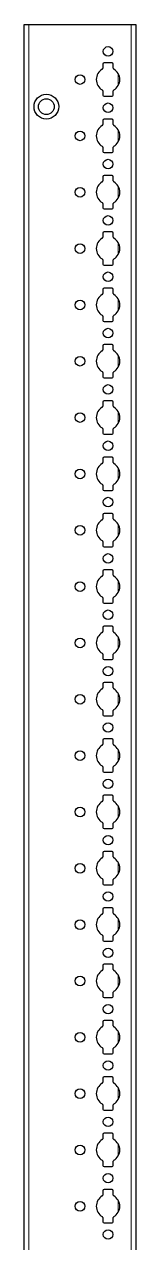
# Model space of a CAD drawing. Header units: millimetres. Extents: x -199 to 2916, y -2247 to 1507.
# Drawn here: x 2516 to 2566, y -293 to 247 of the extents above; entities that cross this region are included whole.
import ezdxf

# ---------------------------------------------------------------- set-up
doc = ezdxf.new("R2010")
doc.units = ezdxf.units.MM

msp = doc.modelspace()

# ---------------------------------------------------------------- linework, layer by layer
at = {"color": 7, "linetype": 'Continuous', "lineweight": 25}
for p, q in [((2516.45, -851.79), (2516.45, 247.21)), ((2516.45, 247.21), (2518.45, 247.21)), ((2518.45, 247.21), (2564.15, 247.21)), ((2564.15, 247.21), (2566.15, 247.21)), ((2566.15, 247.21), (2566.15, -851.79)), ((2551.5, 229.61), (2551.5, 227.73)), ((2555.6, 230.11), (2552, 230.11)), ((2556.1, 227.73), (2556.1, 229.61)), ((2551.5, 217.68), (2551.5, 215.81)), ((2556.1, 215.81), (2556.1, 217.68)), ((2552, 215.31), (2555.6, 215.31)), ((2551.5, 204.61), (2551.5, 202.73)), ((2555.6, 205.11), (2552, 205.11)), ((2556.1, 202.73), (2556.1, 204.61)), ((2551.5, 192.68), (2551.5, 190.81)), ((2552, 190.31), (2555.6, 190.31)), ((2556.1, 190.81), (2556.1, 192.68)), ((2551.5, 179.61), (2551.5, 177.73)), ((2555.6, 180.11), (2552, 180.11)), ((2556.1, 177.73), (2556.1, 179.61)), ((2551.5, 167.68), (2551.5, 165.81)), ((2556.1, 165.81), (2556.1, 167.68)), ((2552, 165.31), (2555.6, 165.31)), ((2551.5, 154.61), (2551.5, 152.73)), ((2555.6, 155.11), (2552, 155.11)), ((2556.1, 152.73), (2556.1, 154.61)), ((2551.5, 142.68), (2551.5, 140.81)), ((2556.1, 140.81), (2556.1, 142.68)), ((2552, 140.31), (2555.6, 140.31)), ((2555.6, 130.11), (2552, 130.11)), ((2551.5, 129.61), (2551.5, 127.73)), ((2556.1, 127.73), (2556.1, 129.61)), ((2551.5, 117.68), (2551.5, 115.81)), ((2552, 115.31), (2555.6, 115.31)), ((2556.1, 115.81), (2556.1, 117.68)), ((2551.5, 104.61), (2551.5, 102.73)), ((2555.6, 105.11), (2552, 105.11)), ((2556.1, 102.73), (2556.1, 104.61)), ((2551.5, 92.68), (2551.5, 90.81)), ((2556.1, 90.81), (2556.1, 92.68)), ((2552, 90.31), (2555.6, 90.31)), ((2551.5, 79.61), (2551.5, 77.73)), ((2555.6, 80.11), (2552, 80.11)), ((2556.1, 77.73), (2556.1, 79.61)), ((2551.5, 67.68), (2551.5, 65.81)), ((2552, 65.31), (2555.6, 65.31)), ((2556.1, 65.81), (2556.1, 67.68)), ((2551.5, 54.61), (2551.5, 52.73)), ((2555.6, 55.11), (2552, 55.11)), ((2556.1, 52.73), (2556.1, 54.61)), ((2551.5, 42.68), (2551.5, 40.81)), ((2552, 40.31), (2555.6, 40.31)), ((2556.1, 40.81), (2556.1, 42.68)), ((2551.5, 29.61), (2551.5, 27.73)), ((2555.6, 30.11), (2552, 30.11)), ((2556.1, 27.73), (2556.1, 29.61)), ((2551.5, 17.68), (2551.5, 15.81)), ((2556.1, 15.81), (2556.1, 17.68)), ((2552, 15.31), (2555.6, 15.31)), ((2551.5, 4.61), (2551.5, 2.73)), ((2555.6, 5.11), (2552, 5.11)), ((2556.1, 2.73), (2556.1, 4.61)), ((2551.5, -7.32), (2551.5, -9.19)), ((2552, -9.69), (2555.6, -9.69)), ((2556.1, -9.19), (2556.1, -7.32)), ((2551.5, -20.39), (2551.5, -22.27)), ((2555.6, -19.89), (2552, -19.89)), ((2556.1, -22.27), (2556.1, -20.39)), ((2551.5, -32.32), (2551.5, -34.19)), ((2556.1, -34.19), (2556.1, -32.32)), ((2552, -34.69), (2555.6, -34.69)), ((2551.5, -45.39), (2551.5, -47.27)), ((2555.6, -44.89), (2552, -44.89)), ((2556.1, -47.27), (2556.1, -45.39)), ((2551.5, -57.32), (2551.5, -59.19)), ((2556.1, -59.19), (2556.1, -57.32)), ((2552, -59.69), (2555.6, -59.69)), ((2555.6, -69.89), (2552, -69.89)), ((2551.5, -70.39), (2551.5, -72.27)), ((2556.1, -72.27), (2556.1, -70.39)), ((2551.5, -82.32), (2551.5, -84.19)), ((2552, -84.69), (2555.6, -84.69)), ((2556.1, -84.19), (2556.1, -82.32)), ((2551.5, -95.39), (2551.5, -97.27)), ((2555.6, -94.89), (2552, -94.89)), ((2556.1, -97.27), (2556.1, -95.39)), ((2551.5, -107.32), (2551.5, -109.19)), ((2556.1, -109.19), (2556.1, -107.32)), ((2552, -109.69), (2555.6, -109.69)), ((2551.5, -120.39), (2551.5, -122.27)), ((2555.6, -119.89), (2552, -119.89)), ((2556.1, -122.27), (2556.1, -120.39)), ((2551.5, -132.32), (2551.5, -134.19)), ((2552, -134.69), (2555.6, -134.69)), ((2556.1, -134.19), (2556.1, -132.32)), ((2551.5, -145.39), (2551.5, -147.27)), ((2555.6, -144.89), (2552, -144.89)), ((2556.1, -147.27), (2556.1, -145.39)), ((2551.5, -157.32), (2551.5, -159.19)), ((2552, -159.69), (2555.6, -159.69)), ((2556.1, -159.19), (2556.1, -157.32)), ((2551.5, -170.39), (2551.5, -172.27)), ((2555.6, -169.89), (2552, -169.89)), ((2556.1, -172.27), (2556.1, -170.39)), ((2551.5, -182.32), (2551.5, -184.19)), ((2556.1, -184.19), (2556.1, -182.32)), ((2552, -184.69), (2555.6, -184.69)), ((2551.5, -195.39), (2551.5, -197.27)), ((2555.6, -194.89), (2552, -194.89)), ((2556.1, -197.27), (2556.1, -195.39)), ((2551.5, -207.32), (2551.5, -209.19)), ((2552, -209.69), (2555.6, -209.69)), ((2556.1, -209.19), (2556.1, -207.32)), ((2551.5, -220.39), (2551.5, -222.27)), ((2555.6, -219.89), (2552, -219.89)), ((2556.1, -222.27), (2556.1, -220.39)), ((2551.5, -232.32), (2551.5, -234.19)), ((2556.1, -234.19), (2556.1, -232.32)), ((2552, -234.69), (2555.6, -234.69)), ((2551.5, -245.39), (2551.5, -247.27)), ((2555.6, -244.89), (2552, -244.89)), ((2556.1, -247.27), (2556.1, -245.39)), ((2551.5, -257.32), (2551.5, -259.19)), ((2556.1, -259.19), (2556.1, -257.32)), ((2552, -259.69), (2555.6, -259.69)), ((2555.6, -269.89), (2552, -269.89)), ((2551.5, -270.39), (2551.5, -272.27)), ((2556.1, -272.27), (2556.1, -270.39)), ((2551.5, -282.32), (2551.5, -284.19)), ((2552, -284.69), (2555.6, -284.69)), ((2556.1, -284.19), (2556.1, -282.32))]:
    msp.add_line(p, q, dxfattribs=at)
at = {"color": 8, "linetype": 'Continuous', "lineweight": 18}
for p, q in [((2518.45, 247.21), (2518.45, -851.79)), ((2564.15, -851.79), (2564.15, 247.21)), ((2558.3, 220), (2558.3, 225.41)), ((2558.3, 195), (2558.3, 200.41)), ((2558.3, 170), (2558.3, 175.41)), ((2558.3, 145), (2558.3, 150.41)), ((2558.3, 120), (2558.3, 125.41)), ((2558.3, 95), (2558.3, 100.41)), ((2558.3, 70), (2558.3, 75.41)), ((2558.3, 45), (2558.3, 50.41)), ((2558.3, 20), (2558.3, 25.41)), ((2558.3, -5), (2558.3, 0.41)), ((2558.3, -30), (2558.3, -24.59)), ((2558.3, -55), (2558.3, -49.59)), ((2558.3, -80), (2558.3, -74.59)), ((2558.3, -105), (2558.3, -99.59)), ((2558.3, -130), (2558.3, -124.59)), ((2558.3, -155), (2558.3, -149.59)), ((2558.3, -180), (2558.3, -174.59)), ((2558.3, -205), (2558.3, -199.59)), ((2558.3, -230), (2558.3, -224.59)), ((2558.3, -255), (2558.3, -249.59)), ((2558.3, -280), (2558.3, -274.59))]:
    msp.add_line(p, q, dxfattribs=at)
at = {"color": 7, "linetype": 'Continuous', "lineweight": 25}
for centre, radius in [((2553.8, 235.21), 2.12), ((2541.3, 222.71), 2.12), ((2526.3, 210.71), 5.5), ((2526.3, 210.71), 3.5), ((2553.8, 210.21), 2.12), ((2541.3, 197.71), 2.12), ((2553.8, 185.21), 2.12), ((2541.3, 172.71), 2.13), ((2553.8, 160.21), 2.12), ((2541.3, 147.71), 2.13), ((2553.8, 135.21), 2.12), ((2541.3, 122.71), 2.13), ((2553.8, 110.21), 2.12), ((2541.3, 97.71), 2.12), ((2553.8, 85.21), 2.12), ((2541.3, 72.71), 2.12), ((2553.8, 60.21), 2.12), ((2541.3, 47.71), 2.12), ((2553.8, 35.21), 2.12), ((2541.3, 22.71), 2.12), ((2553.8, 10.21), 2.12), ((2541.3, -2.29), 2.12), ((2553.8, -14.79), 2.12), ((2541.3, -27.29), 2.12), ((2553.8, -39.79), 2.12), ((2541.3, -52.29), 2.12), ((2553.8, -64.79), 2.12), ((2541.3, -77.29), 2.12), ((2553.8, -89.79), 2.12), ((2541.3, -102.29), 2.12), ((2553.8, -114.79), 2.12), ((2541.3, -127.29), 2.12), ((2553.8, -139.79), 2.12), ((2541.3, -152.29), 2.12), ((2553.8, -164.79), 2.12), ((2541.3, -177.29), 2.12), ((2553.8, -189.79), 2.12), ((2541.3, -202.29), 2.12), ((2553.8, -214.79), 2.12), ((2541.3, -227.29), 2.12), ((2553.8, -239.79), 2.12), ((2541.3, -252.29), 2.12), ((2553.8, -264.79), 2.12), ((2541.3, -277.29), 2.12), ((2553.8, -289.79), 2.12)]:
    msp.add_circle(centre, radius, dxfattribs=at)
for centre, radius, start, end in [((2553.8, 222.71), 5.25, 119.1407, 240.8593), ((2551, 227.73), 0.5, 299.1407, 0), ((2552, 229.61), 0.5, 90, 180), ((2555.6, 229.61), 0.5, 0, 90), ((2556.6, 227.73), 0.5, 180, 240.8593), ((2553.8, 222.71), 5.25, 299.1407, 60.8593), ((2551, 217.68), 0.5, 0, 60.8593), ((2556.6, 217.68), 0.5, 119.1407, 180), ((2552, 215.81), 0.5, 180, 270), ((2555.6, 215.81), 0.5, 270, 0), ((2553.8, 197.71), 5.25, 119.1407, 240.8593), ((2551, 202.73), 0.5, 299.1407, 0), ((2552, 204.61), 0.5, 90, 180), ((2555.6, 204.61), 0.5, 0, 90), ((2556.6, 202.73), 0.5, 180, 240.8593), ((2553.8, 197.71), 5.25, 299.1407, 60.8593), ((2551, 192.68), 0.5, 0, 60.8593), ((2552, 190.81), 0.5, 180, 270), ((2555.6, 190.81), 0.5, 270, 0), ((2556.6, 192.68), 0.5, 119.1407, 180), ((2552, 179.61), 0.5, 90, 180), ((2555.6, 179.61), 0.5, 360, 90), ((2553.8, 172.71), 5.25, 119.1407, 240.8593), ((2551, 177.73), 0.5, 299.1407, 0), ((2556.6, 177.73), 0.5, 180, 240.8593), ((2553.8, 172.71), 5.25, 299.1407, 60.8593), ((2551, 167.68), 0.5, 0, 60.8593), ((2556.6, 167.68), 0.5, 119.1407, 180), ((2552, 165.81), 0.5, 180, 270), ((2555.6, 165.81), 0.5, 270, 0), ((2553.8, 147.71), 5.25, 119.1407, 240.8593), ((2551, 152.73), 0.5, 299.1407, 0), ((2552, 154.61), 0.5, 90, 180), ((2555.6, 154.61), 0.5, 360, 90), ((2556.6, 152.73), 0.5, 180, 240.8593), ((2553.8, 147.71), 5.25, 299.1407, 60.8593), ((2551, 142.68), 0.5, 0, 60.8593), ((2552, 140.81), 0.5, 180, 270), ((2555.6, 140.81), 0.5, 270, 0), ((2556.6, 142.68), 0.5, 119.1407, 180), ((2552, 129.61), 0.5, 90, 180), ((2555.6, 129.61), 0.5, 0, 90), ((2553.8, 122.71), 5.25, 119.1407, 240.8593), ((2551, 127.73), 0.5, 299.1407, 0), ((2556.6, 127.73), 0.5, 180, 240.8593), ((2553.8, 122.71), 5.25, 299.1407, 60.8593), ((2551, 117.68), 0.5, 0, 60.8593), ((2552, 115.81), 0.5, 180, 270), ((2555.6, 115.81), 0.5, 270, 0), ((2556.6, 117.68), 0.5, 119.1407, 180), ((2551, 102.73), 0.5, 299.1407, 0), ((2552, 104.61), 0.5, 90, 180), ((2555.6, 104.61), 0.5, 0, 90), ((2556.6, 102.73), 0.5, 180, 240.8593), ((2553.8, 97.71), 5.25, 119.1407, 240.8593), ((2553.8, 97.71), 5.25, 299.1407, 60.8593), ((2551, 92.68), 0.5, 0, 60.8593), ((2556.6, 92.68), 0.5, 119.1407, 180), ((2552, 90.81), 0.5, 180, 270), ((2555.6, 90.81), 0.5, 270, 0), ((2553.8, 72.71), 5.25, 119.1407, 240.8593), ((2551, 77.73), 0.5, 299.1407, 0), ((2552, 79.61), 0.5, 90, 180), ((2555.6, 79.61), 0.5, 0, 90), ((2556.6, 77.73), 0.5, 180, 240.8593), ((2553.8, 72.71), 5.25, 299.1407, 60.8593), ((2551, 67.68), 0.5, 0, 60.8593), ((2552, 65.81), 0.5, 180, 270), ((2555.6, 65.81), 0.5, 270, 0), ((2556.6, 67.68), 0.5, 119.1407, 180), ((2552, 54.61), 0.5, 90, 180), ((2555.6, 54.61), 0.5, 0, 90), ((2553.8, 47.71), 5.25, 119.1407, 240.8593), ((2551, 52.73), 0.5, 299.1407, 0), ((2556.6, 52.73), 0.5, 180, 240.8593), ((2553.8, 47.71), 5.25, 299.1407, 60.8593), ((2551, 42.68), 0.5, 0, 60.8593), ((2552, 40.81), 0.5, 180, 270), ((2555.6, 40.81), 0.5, 270, 0), ((2556.6, 42.68), 0.5, 119.1407, 180), ((2553.8, 22.71), 5.25, 119.1407, 240.8593), ((2551, 27.73), 0.5, 299.1407, 0), ((2552, 29.61), 0.5, 90, 180), ((2555.6, 29.61), 0.5, 0, 90), ((2556.6, 27.73), 0.5, 180, 240.8593), ((2553.8, 22.71), 5.25, 299.1407, 60.8593), ((2551, 17.68), 0.5, 0, 60.8593), ((2556.6, 17.68), 0.5, 119.1407, 180), ((2552, 15.81), 0.5, 180, 270), ((2555.6, 15.81), 0.5, 270, 0), ((2553.8, -2.29), 5.25, 119.1407, 240.8593), ((2551, 2.73), 0.5, 299.1407, 0), ((2552, 4.61), 0.5, 90, 180), ((2555.6, 4.61), 0.5, 0, 90), ((2556.6, 2.73), 0.5, 180, 240.8593), ((2553.8, -2.29), 5.25, 299.1407, 60.8593), ((2551, -7.32), 0.5, 0, 60.8593), ((2552, -9.19), 0.5, 180, 270), ((2555.6, -9.19), 0.5, 270, 0), ((2556.6, -7.32), 0.5, 119.1407, 180), ((2552, -20.39), 0.5, 90, 180), ((2555.6, -20.39), 0.5, 0, 90), ((2553.8, -27.29), 5.25, 119.1407, 240.8593), ((2551, -22.27), 0.5, 299.1407, 0), ((2556.6, -22.27), 0.5, 180, 240.8593), ((2553.8, -27.29), 5.25, 299.1407, 60.8593), ((2551, -32.32), 0.5, 0, 60.8593), ((2556.6, -32.32), 0.5, 119.1407, 180), ((2552, -34.19), 0.5, 180, 270), ((2555.6, -34.19), 0.5, 270, 0), ((2553.8, -52.29), 5.25, 119.1407, 240.8593), ((2551, -47.27), 0.5, 299.1407, 0), ((2552, -45.39), 0.5, 90, 180), ((2555.6, -45.39), 0.5, 0, 90), ((2556.6, -47.27), 0.5, 180, 240.8593), ((2553.8, -52.29), 5.25, 299.1407, 60.8593), ((2551, -57.32), 0.5, 0, 60.8593), ((2552, -59.19), 0.5, 180, 270), ((2555.6, -59.19), 0.5, 270, 0), ((2556.6, -57.32), 0.5, 119.1407, 180), ((2552, -70.39), 0.5, 90, 180), ((2555.6, -70.39), 0.5, 0, 90), ((2553.8, -77.29), 5.25, 119.1407, 240.8593), ((2551, -72.27), 0.5, 299.1407, 0), ((2556.6, -72.27), 0.5, 180, 240.8593), ((2553.8, -77.29), 5.25, 299.1407, 60.8593), ((2551, -82.32), 0.5, 0, 60.8593), ((2552, -84.19), 0.5, 180, 270), ((2555.6, -84.19), 0.5, 270, 0), ((2556.6, -82.32), 0.5, 119.1407, 180), ((2551, -97.27), 0.5, 299.1407, 0), ((2552, -95.39), 0.5, 90, 180), ((2555.6, -95.39), 0.5, 0, 90), ((2556.6, -97.27), 0.5, 180, 240.8593), ((2553.8, -102.29), 5.25, 119.1407, 240.8593), ((2553.8, -102.29), 5.25, 299.1407, 60.8593), ((2551, -107.32), 0.5, 0, 60.8593), ((2556.6, -107.32), 0.5, 119.1407, 180), ((2552, -109.19), 0.5, 180, 270), ((2555.6, -109.19), 0.5, 270, 0), ((2553.8, -127.29), 5.25, 119.1407, 240.8593), ((2551, -122.27), 0.5, 299.1407, 0), ((2552, -120.39), 0.5, 90, 180), ((2555.6, -120.39), 0.5, 0, 90), ((2556.6, -122.27), 0.5, 180, 240.8593), ((2553.8, -127.29), 5.25, 299.1407, 60.8593), ((2551, -132.32), 0.5, 0, 60.8593), ((2552, -134.19), 0.5, 180, 270), ((2555.6, -134.19), 0.5, 270, 0), ((2556.6, -132.32), 0.5, 119.1407, 180), ((2552, -145.39), 0.5, 90, 180), ((2555.6, -145.39), 0.5, 0, 90), ((2553.8, -152.29), 5.25, 119.1407, 240.8593), ((2551, -147.27), 0.5, 299.1407, 0), ((2556.6, -147.27), 0.5, 180, 240.8593), ((2553.8, -152.29), 5.25, 299.1407, 60.8593), ((2551, -157.32), 0.5, 0, 60.8593), ((2552, -159.19), 0.5, 180, 270), ((2555.6, -159.19), 0.5, 270, 0), ((2556.6, -157.32), 0.5, 119.1407, 180), ((2553.8, -177.29), 5.25, 119.1407, 240.8593), ((2551, -172.27), 0.5, 299.1407, 0), ((2552, -170.39), 0.5, 90, 180), ((2555.6, -170.39), 0.5, 0, 90), ((2556.6, -172.27), 0.5, 180, 240.8593), ((2553.8, -177.29), 5.25, 299.1407, 60.8593), ((2551, -182.32), 0.5, 0, 60.8593), ((2556.6, -182.32), 0.5, 119.1407, 180), ((2552, -184.19), 0.5, 180, 270), ((2555.6, -184.19), 0.5, 270, 0), ((2553.8, -202.29), 5.25, 119.1407, 240.8593), ((2551, -197.27), 0.5, 299.1407, 0), ((2552, -195.39), 0.5, 90, 180), ((2555.6, -195.39), 0.5, 0, 90), ((2556.6, -197.27), 0.5, 180, 240.8593), ((2553.8, -202.29), 5.25, 299.1407, 60.8593), ((2551, -207.32), 0.5, 0, 60.8593), ((2552, -209.19), 0.5, 180, 270), ((2555.6, -209.19), 0.5, 270, 0), ((2556.6, -207.32), 0.5, 119.1407, 180), ((2552, -220.39), 0.5, 90, 180), ((2555.6, -220.39), 0.5, 0, 90), ((2553.8, -227.29), 5.25, 119.1407, 240.8593), ((2551, -222.27), 0.5, 299.1407, 0), ((2556.6, -222.27), 0.5, 180, 240.8593), ((2553.8, -227.29), 5.25, 299.1407, 60.8593), ((2551, -232.32), 0.5, 0, 60.8593), ((2556.6, -232.32), 0.5, 119.1407, 180), ((2552, -234.19), 0.5, 180, 270), ((2555.6, -234.19), 0.5, 270, 0), ((2553.8, -252.29), 5.25, 119.1407, 240.8593), ((2551, -247.27), 0.5, 299.1407, 0), ((2552, -245.39), 0.5, 90, 180), ((2555.6, -245.39), 0.5, 0, 90), ((2556.6, -247.27), 0.5, 180, 240.8593), ((2553.8, -252.29), 5.25, 299.1407, 60.8593), ((2551, -257.32), 0.5, 0, 60.8593), ((2552, -259.19), 0.5, 180, 270), ((2555.6, -259.19), 0.5, 270, 0), ((2556.6, -257.32), 0.5, 119.1407, 180), ((2552, -270.39), 0.5, 90, 180), ((2555.6, -270.39), 0.5, 0, 90), ((2553.8, -277.29), 5.25, 119.1407, 240.8593), ((2551, -272.27), 0.5, 299.1407, 0), ((2556.6, -272.27), 0.5, 180, 240.8593), ((2553.8, -277.29), 5.25, 299.1407, 60.8593), ((2551, -282.32), 0.5, 0, 60.8593), ((2552, -284.19), 0.5, 180, 270), ((2555.6, -284.19), 0.5, 270, 0), ((2556.6, -282.32), 0.5, 119.1407, 180)]:
    msp.add_arc(centre, radius, start, end, dxfattribs=at)

doc.saveas('drawing.dxf')
